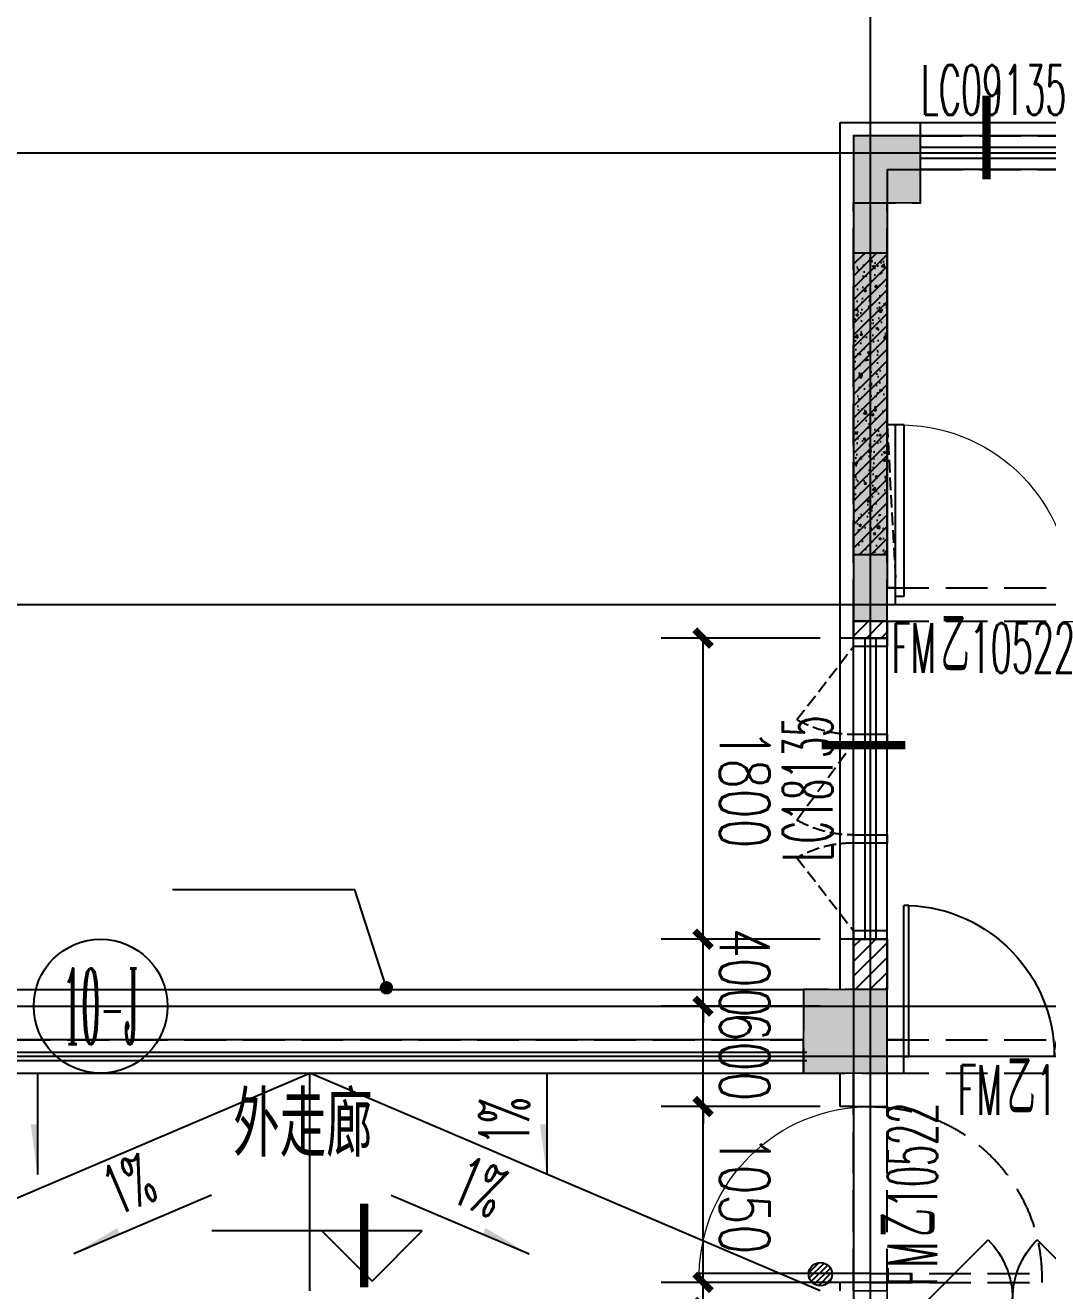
# Model space of a CAD drawing. Header units: millimetres. Extents: x 815519 to 890079, y 147095 to 251022.
# Drawn here: x 834969 to 841079, y 163096 to 170657 of the extents above; entities that cross this region are included whole.
import ezdxf
from ezdxf.enums import TextEntityAlignment as Align

# ---------------------------------------------------------------- set-up
doc = ezdxf.new("R2010")
doc.units = ezdxf.units.MM
doc.header["$LTSCALE"] = 1000
doc.linetypes.add('DASH', pattern=[0.35, 0.25, -0.1])
doc.linetypes.add('DOTE', pattern=[61.468, 50.8, -5.08, 0.508, -5.08])
doc.layers.get('Defpoints').update_dxf_attribs({"color": 1})
for name, color, linetype in [('A-WIND（门窗）', 155, 'Continuous'), ('AXIS', 3, 'Continuous'), ('AXIS_TEXT', 7, 'Continuous'), ('COLUMN', 9, 'Continuous'), ('DIM_ELEV', 3, 'Continuous'), ('DIM_IDEN', 3, 'Continuous'), ('DIM_LEAD', 3, 'Continuous'), ('DIM_SYMB', 3, 'Continuous'), ('DOOR_FIRE', 4, 'Continuous'), ('DOOR_FIRE_TEXT', 7, 'Continuous'), ('EQUIP_地漏', 7, 'Continuous'), ('HANDRAIL', 3, 'Continuous'), ('PC_预制外墙', 11, 'Continuous'), ('PC_预制外墙填充', 252, 'Continuous'), ('PUB_DIM', 3, 'Continuous'), ('PUB_HATCH', 8, 'Continuous'), ('PUB_TEXT', 7, 'Continuous'), ('SURFACE', 6, 'Continuous'), ('WALL', 2, 'Continuous'), ('WINDOW', 4, 'Continuous'), ('WINDOW_TEXT', 7, 'Continuous'), ('屋面索引', 6, 'Continuous'), ('总内隔墙', 30, 'Continuous'), ('柱', 2, 'Continuous'), ('梁虚线', 134, 'DASH'), ('看线', 163, 'Continuous'), ('砼墙', 3, 'Continuous'), ('面积框', 6, 'Continuous')]:
    doc.layers.add(name, color=color, linetype=linetype)
doc.layers.add('DOTE', color=1, linetype='DOTE', plot=False)
doc.styles.add('_TCH_AXIS', font='COMPLEX', dxfattribs={"bigfont": 'GBCBIG'})
doc.styles.add('_TCH_DIM', font='SIMPLEX.shx', dxfattribs={"width": 0.71, "bigfont": 'GBCBIG.shx'})
doc.styles.add('_TCH_DIM_T3', font='SIMPLEX.shx', dxfattribs={"width": 0.7, "bigfont": 'GBCBIG.shx'})
doc.styles.add('_TCH_LABEL', font='COMPLEX', dxfattribs={"bigfont": 'GBCBIG'})
doc.styles.add('_TCH_WINDOW', font='SIMPLEX', dxfattribs={"height": 3.5, "bigfont": 'GBCBIG'})
doc.styles.add('COMPLEX', font='COMPLEX')
doc.dimstyles.new('_TCH_ARCH&&100', dxfattribs={"dimtxt": 297.5, "dimasz": 100, "dimexe": 250, "dimexo": 300, "dimgap": 100, "dimtad": 1, "dimdec": 0, "dimzin": 0, "dimdsep": 46, "dimtxsty": '_TCH_DIM_T3', "dimblk": 'ARCHTICK', "dimcen": 0.09, "dimclrt": 7, "dimazin": 2, "dimtfac": 1, "dimtdec": 0, "dimtix": 1, "dimtmove": 2, "dimatfit": 3, "dimfxl": 1, "dimtolj": 1, "dimtzin": 0, "dimarcsym": 0})

# ---------------------------------------------------------------- blocks, each defined once
blk = doc.blocks.new('_AXISO')
blk.add_circle((0, 0), 0.5)
at = {"layer": 'AXIS_TEXT', "style": 'COMPLEX', "width": 1.041667}
blk.add_attdef('A', text='', height=0.56, dxfattribs=at).set_placement((-0.25, -0.28), (0.25, -0.28), align=Align.FIT)
blk = doc.blocks.new('10#标准层轴网')
at = {"layer": 'AXIS'}
blk.add_line((-357233.1, 356750), (-354933.1, 356750), dxfattribs=at)
at = {"layer": 'DOTE'}
for p, q in [((-349933.1, 354150), (-349933.1, 365950)), ((-370833.1, 361850), (-303473.1, 361850)), ((-370833.1, 359150), (-344833.1, 359150)), ((-362333.1, 356750), (-344833.1, 356750)), ((-344033.1, 356450), (-370833.1, 356450))]:
    blk.add_line(p, q, dxfattribs=at)
at = {"layer": 'AXIS'}
ref = blk.add_blockref('_AXISO', (-354533.1, 356750), dxfattribs=dict(at, xscale=800, yscale=800, zscale=800))
ref.add_attrib('A', '10-J', dxfattribs={"layer": 'AXIS_TEXT', "height": 452.55, "style": '_TCH_AXIS', "width": 0.291667}).set_placement((-354759.4, 356523.7), (-354306.9, 356523.7), align=Align.FIT)
blk = doc.blocks.new('$DorLib2D$00000001')
for p, q in [((0.45, 0.975), (0.5, 0.975)), ((0.45, 0), (0.45, 0.975)), ((0.5, 0), (0.5, 0.975)), ((0.5, 0), (0.45, 0))]:
    blk.add_line(p, q)
at = {"lineweight": 13}
blk.add_arc((0.475, 0), 0.975, 91.46928, 180, dxfattribs=at)
blk = doc.blocks.new('$TCHSYS$WIN2D')
for p, q in [((-0.5, 0.5), (0.5, 0.5)), ((0.5, 0.1667), (-0.5, 0.1667)), ((0.5, -0.1667), (-0.5, -0.1667)), ((-0.5, -0.5), (0.5, -0.5))]:
    blk.add_line(p, q)
blk = doc.blocks.new('$DorLib2D$00000225')
at = {"color": 0}
for p, q in [((0.475, -0.0014), (0.475, 0.7521)), ((0.475, 0.7521), (0.5, 0.7521)), ((0.5, -0.0014), (0.5, 0.7521)), ((-0.5, 0), (-0.5, 0.252)), ((-0.475, 0.252), (-0.5, 0.252)), ((-0.475, 0), (-0.475, 0.252)), ((-0.475, 0), (-0.5, 0)), ((0.475, -0.0014), (0.5, -0.0014))]:
    blk.add_line(p, q, dxfattribs=at)
for centre, radius, start, end in [((0.5046, -0.0019), 0.7546, 92.24927, 179.72377), ((-0.5008, 0.0026), 0.2508, 359.78987, 84.09744)]:
    blk.add_arc(centre, radius, start, end, dxfattribs=at)
blk = doc.blocks.new('$DorLib2D$00000116')
at = {"color": 0}
for p, q in [((-0.5, 0), (-0.1464, 0.3536)), ((0.5, 0), (0.1464, 0.3536))]:
    blk.add_line(p, q, dxfattribs=at)
for centre, start, end in [((-0.5, 0), 0, 45), ((0.5, 0), 135, 180)]:
    blk.add_arc(centre, 0.5, start, end, dxfattribs=at)
blk = doc.blocks.new('1#-3C右侧楼梯间')
at = {"layer": 'A-WIND（门窗）', "linetype": 'DASH', "ltscale": 0.3}
for p, q in [((367123.1, 297888.2), (367462.3, 298325.5)), ((367123.2, 297288.2), (367462.3, 297750.5)), ((367123.1, 297062.9), (367462.3, 296625.5))]:
    blk.add_line(p, q, dxfattribs=at)
at = {"layer": 'A-WIND（门窗）'}
for points in [[(367462.3, 298375.5), (367662.3, 298375.5), (367662.3, 298325.5), (367462.3, 298325.5)], [(367462.3, 297800.5), (367662.3, 297800.5), (367662.3, 297750.5), (367462.3, 297750.5)], [(367462.3, 297200.5), (367662.3, 297200.5), (367662.3, 297150.5), (367462.3, 297150.5)], [(367462.3, 296575.5), (367662.3, 296575.5), (367662.3, 296625.5), (367462.3, 296625.5)]]:
    blk.add_lwpolyline(points, close=True, dxfattribs=at)
at = {"layer": 'A-WIND（门窗）', "linetype": 'DASH', "ltscale": 0.3}
for centre, start, end in [((367462.3, 298500.5), 241.02319, 270), ((367462.3, 297900.5), 241.02319, 270), ((367462.3, 296450.5), 90, 118.97696)]:
    blk.add_arc(centre, 700, start, end, dxfattribs=at)
at = {"layer": 'DOOR_FIRE'}
blk.add_line((367462.3, 295575.5), (367462.3, 294525.5), dxfattribs=at)
at = {"layer": 'SURFACE'}
for p, q in [((367382.3, 296275.5), (367382.3, 301455.5)), ((367382.3, 301455.5), (372542.3, 301455.5)), ((367862.3, 301375.5), (367862.3, 301455.5)), ((367462, 298375.6), (367382.3, 298375.6)), ((367462.3, 296575.5), (367382.3, 296575.5)), ((367382.3, 295575.5), (367382.3, 295775.5)), ((367462.3, 295575.5), (367382.3, 295575.5)), ((367462.3, 294525.5), (367382.3, 294525.5)), ((367382.3, 294475.5), (367382.3, 294525.5))]:
    blk.add_line(p, q, dxfattribs=at)
at = {"layer": 'WALL'}
for p, q in [((367462.3, 301375.5), (367462.3, 298575.5)), ((367862.3, 301375.5), (367462.3, 301375.5)), ((367862.3, 301175.5), (367862.3, 301375.5)), ((367662.3, 301175.5), (367662.3, 298675.5)), ((367662.3, 301175.5), (367862.3, 301175.5)), ((367712.3, 298675.5), (367662.3, 298675.5)), ((367712.3, 298575.5), (367712.3, 298675.5)), ((367462.3, 298575.5), (367462.3, 298375.5)), ((367662.3, 298375.5), (367662.3, 298575.5)), ((367662.3, 298575.5), (367712.3, 298575.5)), ((367462.3, 298375.5), (367662.3, 298375.5)), ((367662.3, 296575.5), (367462.3, 296575.5)), ((367462.3, 296575.5), (367462.3, 295875.5)), ((367662.3, 295975.5), (367662.3, 296575.5)), ((367762.3, 295975.5), (367662.3, 295975.5)), ((367762.3, 295775.5), (367762.3, 295975.5)), ((367462.3, 295875.5), (367462.3, 295575.5)), ((367662.3, 295775.5), (367762.3, 295775.5)), ((367662.3, 295575.5), (367662.3, 295775.5)), ((367462.3, 295575.5), (367662.3, 295575.5)), ((367662.3, 294525.5), (367462.3, 294525.5)), ((367462.3, 294525.5), (367462.3, 294375.5)), ((367662.3, 294475.5), (367662.3, 294525.5))]:
    blk.add_line(p, q, dxfattribs=at)
at = {"layer": 'DOOR_FIRE'}
for name, p, xscale, yscale, zscale, rotation in [('$DorLib2D$00000001', (368237.3, 298625.5), 1050, -1050, 100, 180), ('$DorLib2D$00000225', (368362.3, 295875.5), 1200, -1200, 200, 180), ('$DorLib2D$00000001', (367562.3, 295050.5), 1050, -1050, 200, 270)]:
    blk.add_blockref(name, p, dxfattribs=dict(at, xscale=xscale, yscale=yscale, zscale=zscale, rotation=rotation))
at = {"layer": 'DOOR_FIRE', "xscale": -1000, "yscale": 1000, "zscale": 100}
blk.add_blockref('$DorLib2D$00000116', (368412.3, 294425.5), dxfattribs=at)
at = {"layer": 'WINDOW'}
ref = blk.add_blockref('$TCHSYS$WIN2D', (368312.3, 301275.5), dxfattribs=dict(at, xscale=900, yscale=200, zscale=900, rotation=180))
ref.add_attrib('A', 'LC09135', (367864.3, 301501.8), dxfattribs={"layer": 'WINDOW_TEXT', "height": 297.5, "style": '_TCH_WINDOW', "width": 0.494118})
ref = blk.add_blockref('$TCHSYS$WIN2D', (367562.3, 297475.5), dxfattribs=dict(at, xscale=-1800, yscale=200, zscale=-1800, rotation=270))
ref.add_attrib('A', 'LC18135', (367336, 297041.5), dxfattribs={"layer": 'WINDOW_TEXT', "height": 297.5, "rotation": 90, "style": '_TCH_WINDOW', "width": 0.494118})
at = {"layer": 'DOOR_FIRE_TEXT', "style": '_TCH_WINDOW'}
for s, height, width, p in [('FM', 297.5, 0.494118, (367689.3, 298167.3)), ('乙', 337.6, 0.7, (367983.3, 298167.3)), ('10522', 297.5, 0.494118, (368155.3, 298167.3)), ('乙', 337.6, 0.7, (368378.3, 295525.5)), ('FM', 297.5, 0.494118, (368084.3, 295525.5)), ('1222', 297.5, 0.494118, (368550.3, 295525.5))]:
    blk.add_text(s, height=height, dxfattribs=dict(at, width=width)).set_placement(p)
for s, height, width, p in [('10522', 297.5, 0.494118, (367962.3, 294968.5)), ('乙', 337.6, 0.7, (367962.3, 294796.5)), ('FM', 297.5, 0.494118, (367962.3, 294502.5))]:
    blk.add_text(s, height=height, rotation=90, dxfattribs=dict(at, width=width)).set_placement(p)
blk = doc.blocks.new('10#-剪力墙-初')
at = {"layer": 'PUB_HATCH'}
h = blk.add_hatch(color=256, dxfattribs=at)
h.paths.add_polyline_path([(669612.9, -134300.9), (669412.9, -134300.9), (669412.9, -136800.9), (669612.9, -136800.9)])
h.paths.add_polyline_path([(669412.9, -134300.9), (669812.9, -134300.9), (669812.9, -133900.9), (669412.9, -133900.9)], flags=16)
blk.add_hatch(color=256, dxfattribs=at).paths.add_polyline_path([(669612.9, -139500.9), (669612.9, -139000.9), (669112.9, -139000.9), (669112.9, -139500.9)])
at = {"layer": '柱', "color": 6, "ltscale": 1, "const_width": 10}
blk.add_lwpolyline([(669612.9, -134300.9), (669812.9, -134300.9), (669812.9, -133900.9), (669412.9, -133900.9), (669412.9, -134300.9)], dxfattribs=at)
blk.add_lwpolyline([(669612.9, -139500.9), (669612.9, -139000.9), (669112.9, -139000.9), (669112.9, -139500.9)], close=True, dxfattribs=at)
at = {"layer": '砼墙', "color": 5, "ltscale": 1, "const_width": 10}
for points in [[(669812.9, -134100.9), (669812.9, -133900.9), (669412.9, -133900.9), (669412.9, -136800.9), (669612.9, -136800.9), (669612.9, -134300.9)], [(673812.9, -141800.9), (673812.9, -141800.9), (673812.9, -141800.9), (673812.9, -141800.9), (669412.9, -141800.9), (669412.9, -140800.9), (669612.9, -140800.9), (669612.9, -141600.9), (672912.9, -141600.9), (672912.9, -141600.9), (673812.9, -141600.9), (673812.9, -141800.9)]]:
    blk.add_lwpolyline(points, dxfattribs=at)
blk = doc.blocks.new('_ArchTick')
at = {"color": 0, "linetype": 'ByBlock', "const_width": 0.4}
blk.add_lwpolyline([(-0.5, -0.5), (0.5, 0.5)], dxfattribs=at)
blk = doc.blocks.new('*D943')
at = {"layer": 'Defpoints', "color": 0, "transparency": 16777216}
for p in [(-223730, 549800), (-222730, 549800), (-222730, 548000)]:
    blk.add_point(p, dxfattribs=at)
at = {"layer": 'PUB_DIM', "color": 0, "lineweight": -2, "transparency": 16777216}
for p, q in [((-223030, 549800), (-223980, 549800)), ((-223730, 548000), (-223730, 549800)), ((-223030, 548000), (-223980, 548000))]:
    blk.add_line(p, q, dxfattribs=at)
at = {"layer": 'PUB_DIM', "color": 0, "lineweight": -2, "transparency": 16777216, "xscale": 100, "yscale": 100, "zscale": 100}
for p, rotation in [((-223730, 549800), 90.0007816335389), ((-223730, 548000), 270.0007816335389)]:
    blk.add_blockref('_ArchTick', p, dxfattribs=dict(at, rotation=rotation))
at = {"layer": 'PUB_DIM', "color": 7, "transparency": 16777216, "insert": (-223481.2, 548900), "char_height": 297.5, "attachment_point": 5, "rotation": 270.00078, "style": '_TCH_DIM_T3'}
blk.add_mtext('\\A1;1800', dxfattribs=at)
blk = doc.blocks.new('*D944')
at = {"layer": 'Defpoints', "color": 0, "transparency": 16777216}
for p in [(-223730, 548000), (-222730, 548000), (-222730, 547600)]:
    blk.add_point(p, dxfattribs=at)
at = {"layer": 'PUB_DIM', "color": 0, "lineweight": -2, "transparency": 16777216}
for p, q in [((-223730, 548000), (-223730, 548100)), ((-223030, 548000), (-223980, 548000)), ((-223730, 547600), (-223730, 548000)), ((-223030, 547600), (-223980, 547599.9)), ((-223730, 547600), (-223730, 547500))]:
    blk.add_line(p, q, dxfattribs=at)
at = {"layer": 'PUB_DIM', "color": 0, "lineweight": -2, "transparency": 16777216, "xscale": 100, "yscale": 100, "zscale": 100}
for p, rotation in [((-223730, 548000), 270.0007816335358), ((-223730, 547600), 90.00078163353575)]:
    blk.add_blockref('_ArchTick', p, dxfattribs=dict(at, rotation=rotation))
at = {"layer": 'PUB_DIM', "color": 7, "transparency": 16777216, "insert": (-223481.2, 547800), "char_height": 297.5, "attachment_point": 5, "rotation": 270.00078, "style": '_TCH_DIM_T3'}
blk.add_mtext('\\A1;400', dxfattribs=at)
blk = doc.blocks.new('*D945')
at = {"layer": 'Defpoints', "color": 0, "transparency": 16777216}
for p in [(-223730, 547600), (-222730, 547600), (-222730, 547000)]:
    blk.add_point(p, dxfattribs=at)
at = {"layer": 'PUB_DIM', "color": 0, "lineweight": -2, "transparency": 16777216}
for p, q in [((-223730, 547600), (-223730, 547700)), ((-223030, 547600), (-223980, 547599.9)), ((-223730, 547000), (-223730, 547600)), ((-223030, 547000), (-223980, 547000)), ((-223730, 547000), (-223730, 546900))]:
    blk.add_line(p, q, dxfattribs=at)
at = {"layer": 'PUB_DIM', "color": 0, "lineweight": -2, "transparency": 16777216, "xscale": 100, "yscale": 100, "zscale": 100}
for p, rotation in [((-223730, 547600), 270.000781633538), ((-223730, 547000), 90.00078163353801)]:
    blk.add_blockref('_ArchTick', p, dxfattribs=dict(at, rotation=rotation))
at = {"layer": 'PUB_DIM', "color": 7, "transparency": 16777216, "insert": (-223481.2, 547300), "char_height": 297.5, "attachment_point": 5, "rotation": 270.00078, "style": '_TCH_DIM_T3'}
blk.add_mtext('\\A1;600', dxfattribs=at)
blk = doc.blocks.new('*D946')
at = {"layer": 'Defpoints', "color": 0, "transparency": 16777216}
for p in [(-223730, 547000), (-222730, 547000), (-222729.9, 545950)]:
    blk.add_point(p, dxfattribs=at)
at = {"layer": 'PUB_DIM', "color": 0, "lineweight": -2, "transparency": 16777216}
for p, q in [((-223030, 547000), (-223980, 547000)), ((-223729.9, 545950), (-223730, 547000)), ((-223029.9, 545950), (-223979.9, 545950))]:
    blk.add_line(p, q, dxfattribs=at)
at = {"layer": 'PUB_DIM', "color": 0, "lineweight": -2, "transparency": 16777216, "xscale": 100, "yscale": 100, "zscale": 100}
for p, rotation in [((-223730, 547000), 90.00078163353929), ((-223729.9, 545950), 270.0007816335393)]:
    blk.add_blockref('_ArchTick', p, dxfattribs=dict(at, rotation=rotation))
at = {"layer": 'PUB_DIM', "color": 7, "transparency": 16777216, "insert": (-223481.2, 546475), "char_height": 297.5, "attachment_point": 5, "rotation": 270.00078, "style": '_TCH_DIM_T3'}
blk.add_mtext('\\A1;1050', dxfattribs=at)
blk = doc.blocks.new('*D947')
at = {"layer": 'Defpoints', "color": 0, "transparency": 16777216}
for p in [(-223729.9, 545950), (-222729.9, 545950), (-222729.9, 545800)]:
    blk.add_point(p, dxfattribs=at)
at = {"layer": 'PUB_DIM', "color": 0, "lineweight": -2, "transparency": 16777216}
for p, q in [((-223729.9, 545950), (-223730, 546050)), ((-223029.9, 545950), (-223979.9, 545950)), ((-223729.9, 545800), (-223729.9, 545950)), ((-223029.9, 545800), (-223979.9, 545800)), ((-223729.9, 545800), (-223729.9, 545700))]:
    blk.add_line(p, q, dxfattribs=at)
at = {"layer": 'PUB_DIM', "color": 0, "lineweight": -2, "transparency": 16777216, "xscale": 100, "yscale": 100, "zscale": 100}
for p, rotation in [((-223729.9, 545950), 270.0007816335385), ((-223729.9, 545800), 90.00078163353845)]:
    blk.add_blockref('_ArchTick', p, dxfattribs=dict(at, rotation=rotation))
at = {"layer": 'PUB_DIM', "color": 7, "transparency": 16777216, "insert": (-224004.9, 545522.5), "char_height": 297.5, "attachment_point": 5, "rotation": 270.00078, "style": '_TCH_DIM_T3'}
blk.add_mtext('\\A1;150', dxfattribs=at)
blk = doc.blocks.new('10#-标准层-装备式')
at = {"layer": 'PC_预制外墙填充'}
h = blk.add_hatch(dxfattribs=at)
h.set_pattern_fill('ANSI31', color=256, scale=500, style=0)
h.set_pattern_definition([(45, (-572752.71, 434421.08), (-44.194174, 44.194174), [])])
h.paths.add_polyline_path([(198313.5, 539000), (198513.5, 539000), (198513.5, 539600), (198313.5, 539600)])
h.paths.add_polyline_path([(195313.5, 539000), (195113.5, 539000), (195113.5, 539600), (195313.5, 539600)])
h.paths.add_polyline_path([(188313.5, 537000), (188113.5, 537000), (188113.5, 536400), (188313.5, 536400)])
h.paths.add_polyline_path([(183313.5, 536400), (183113.5, 536400), (183113.5, 537000), (183313.5, 537000)])
h.paths.add_polyline_path([(181513.5, 536400), (181513.5, 537000)])
h.paths.add_polyline_path([(181713.5, 537000), (181513.5, 537000), (181513.5, 536400), (181713.5, 536400)])
h.paths.add_polyline_path([(176713.5, 536400), (176513.5, 536400), (176513.5, 537000), (176713.5, 537000)])
h.paths.add_polyline_path([(169313.5, 538000), (169513.5, 538000), (169513.5, 538800), (169313.5, 538800)])
h.paths.add_polyline_path([(165813.5, 538000), (166013.5, 538000), (166013.5, 538800), (165813.5, 538800)])
h.paths.add_polyline_path([(166513.5, 547200), (165813.5, 547200), (165813.5, 547400), (166513.5, 547400)])
h.paths.add_polyline_path([(185513.5, 543700), (185713.5, 543700), (185713.5, 543000), (185513.5, 543000)])
h.paths.add_polyline_path([(179313.5, 543000), (179113.5, 543000), (179113.5, 543700), (179313.5, 543700)])
h.paths.add_polyline_path([(198313.5, 543000), (198513.5, 543000), (198513.5, 541500), (198313.5, 541500)])
h.paths.add_polyline_path([(197613.5, 539000), (197613.5, 538800), (198513.5, 538800), (198513.5, 539000)])
h.paths.add_polyline_path([(196113.5, 538800), (196113.5, 539000), (195113.5, 539000), (195113.5, 538800)])
h.paths.add_polyline_path([(194813.5, 550500), (194813.5, 550700), (194163.5, 550700), (194163.5, 550500)])
h.paths.add_polyline_path([(193013.5, 550700), (193013.5, 550500), (193763.5, 550500), (193763.5, 550700)])
h.paths.add_polyline_path([(191513.5, 550500), (191513.5, 550700), (191013.5, 550700), (191013.5, 550500)])
h.paths.add_polyline_path([(187013.5, 552800.3), (187013.5, 552600), (187913.5, 552600), (187913.5, 552800.3)])
h.paths.add_polyline_path([(185713.5, 549800), (185913.5, 549800), (185913.5, 549900), (185713.5, 549900)])
h.paths.add_polyline_path([(185913.5, 548000), (185713.5, 548000), (185713.5, 547700), (185913.5, 547700)])
h.paths.add_polyline_path([(187213.5, 544400), (187413.5, 544400), (187413.5, 544900), (187213.5, 544900)])
h.paths.add_polyline_path([(187413.5, 543798.4), (187213.5, 543798.4), (187213.5, 543700), (187413.5, 543700)])
h.paths.add_polyline_path([(186313.5, 542800), (186313.5, 543000), (185713.5, 543000), (185713.5, 542800)])
h.paths.add_polyline_path([(186913.5, 543000), (186913.5, 542800), (187013.5, 542800), (187013.5, 543000)])
h.paths.add_polyline_path([(183413.5, 543500), (183413.5, 543700), (183213.5, 543700), (183213.5, 543500)])
h.paths.add_polyline_path([(184613.5, 543700), (184613.5, 543500), (185513.5, 543500), (185513.5, 543700)])
h.paths.add_polyline_path([(181413.5, 543700), (181413.5, 543500), (181613.5, 543500), (181613.5, 543700)])
h.paths.add_polyline_path([(180213.5, 543500), (180213.5, 543700), (179313.5, 543700), (179313.5, 543500)])
h.paths.add_polyline_path([(178513.5, 543000), (178513.5, 542800), (179113.5, 542800), (179113.5, 543000)])
h.paths.add_polyline_path([(177913.5, 542800), (177913.5, 543000), (177813.5, 543000), (177813.5, 542800)])
h.paths.add_polyline_path([(177413.5, 544400), (177613.5, 544400), (177613.5, 544900), (177413.5, 544900)])
h.paths.add_polyline_path([(177613.5, 543800), (177413.5, 543800), (177413.5, 543700), (177613.5, 543700)])
h.paths.add_polyline_path([(178413.5, 549800), (178613.5, 549800), (178613.5, 549900), (178413.5, 549900)])
h.paths.add_polyline_path([(178613.5, 547800), (178413.5, 547800), (178413.5, 547700), (178613.5, 547700)])
h.paths.add_polyline_path([(177313.5, 552600), (177313.5, 552800), (176413.5, 552800), (176413.5, 552600)])
h.paths.add_polyline_path([(172713.5, 550900), (172713.5, 550700), (173613.5, 550700), (173613.5, 550900)])
h.paths.add_polyline_path([(172063.5, 550700), (172063.5, 550900), (171863.5, 550900), (171863.5, 550700)])
h.paths.add_polyline_path([(170763.5, 550600), (170763.5, 550400), (171213.5, 550400), (171213.5, 550600)])
h.paths.add_polyline_path([(168863.5, 550600), (168863.5, 550400), (170163.5, 550400), (170163.5, 550600)])
h.paths.add_polyline_path([(167363.5, 550400), (167363.5, 550600), (167163.5, 550600), (167163.5, 550400)])
h.paths.add_polyline_path([(165813.5, 547000), (166013.5, 547000), (166013.5, 547200), (165813.5, 547200)])
h.paths.add_polyline_path([(166013.5, 545500), (165813.5, 545500), (165813.5, 544700), (166013.5, 544700)])
h.paths.add_polyline_path([(165813.5, 544350), (166013.5, 544350), (166013.5, 544500.1), (165813.5, 544500.1)])
h.paths.add_polyline_path([(166013.5, 543750), (165813.5, 543750), (165813.5, 542800), (166013.5, 542800)])
h.paths.add_polyline_path([(168513.5, 538200), (168513.5, 538000), (169313.5, 538000), (169313.5, 538200)])
h.paths.add_polyline_path([(166713.5, 538000), (166713.5, 538200), (166013.5, 538200), (166013.5, 538000)])
h.paths.add_polyline_path([(172213.5, 539000), (172213.5, 538800), (172413.5, 538800), (172413.5, 539000)])
h.paths.add_polyline_path([(170213.5, 538800), (170213.5, 539000), (170013.5, 539000), (170013.5, 538800)])
h.paths.add_polyline_path([(175813.5, 537200), (175813.5, 537000), (176013.5, 537000), (176013.5, 537200)])
h.paths.add_polyline_path([(173813.5, 537000), (173813.5, 537200), (173613.5, 537200), (173613.5, 537000)])
h.paths.add_polyline_path([(177513.5, 536200), (177513.5, 536400), (176513.5, 536400), (176513.5, 536200)])
h.paths.add_polyline_path([(181163.5, 536400), (181163.5, 536200), (181713.5, 536200), (181713.5, 536400)])
h.paths.add_polyline_path([(179663.5, 536200), (179663.5, 536400), (179013.5, 536400), (179013.5, 536200)])
h.paths.add_polyline_path([(183663.5, 536200), (183663.5, 536400), (183113.5, 536400), (183113.5, 536200)])
h.paths.add_polyline_path([(187313.5, 536400), (187313.5, 536200), (188313.5, 536200), (188313.5, 536400)])
h.paths.add_polyline_path([(185813.5, 536200), (185813.5, 536400), (185163.5, 536400), (185163.5, 536200)])
h.paths.add_polyline_path([(191013.5, 537200), (191013.5, 537000), (191213.5, 537000), (191213.5, 537200)])
h.paths.add_polyline_path([(189013.5, 537000), (189013.5, 537200), (188813.5, 537200), (188813.5, 537000)])
h.paths.add_polyline_path([(194413.5, 539800), (194413.5, 539600), (194613.5, 539600), (194613.5, 539800)])
h.paths.add_polyline_path([(192413.3, 539600), (192413.3, 539800), (192213.5, 539800), (192213.5, 539600)])
h.paths.add_polyline_path([(197613.5, 545900), (197413.5, 545900), (197413.5, 545000), (197613.5, 545000)])
h.paths.add_polyline_path([(197413.5, 546550), (197613.5, 546550), (197613.5, 547300), (197413.5, 547300)])
at = {"layer": 'PC_预制外墙'}
for points in [[(185913.5, 549800), (185713.5, 549800), (185713.5, 549900), (185913.5, 549900), (185913.5, 549800)], [(185913.5, 548000), (185913.5, 547700), (185713.5, 547700), (185713.5, 548000), (185913.5, 548000)]]:
    blk.add_lwpolyline(points, dxfattribs=at)
blk = doc.blocks.new('10#楼-装配式-标准层')
at = {"layer": 'PUB_HATCH'}
h = blk.add_hatch(dxfattribs=at)
h.set_pattern_fill('钢筋混凝土', color=256, scale=20, style=0)
h.set_pattern_definition([(45, (0, 0), (-35.355339, 35.355339), []), (50, (0, 0), (143.452037, -12.550427), [15, -165]), (355, (0, 0), (-27.750267, 150.438427), [12, -132]), (100.4514, (11.95, -1.05), (115.701876, 137.88791), [12.748038, -140.228422]), (46.1842, (0, 40), (213.44821, -33.103803), [22.5, -247.5]), (96.6356, (17.79, 37.24), (186.93254, 194.823574), [19.12206, -210.3426]), (351.1842, (0, 40), (186.93239, 194.82372), [18, -198]), (21, (20, 30), (119.38141, -80.523778), [15, -165]), (326, (20, 30), (48.663066, 145.03001), [12, -132]), (71.4514, (29.95, 23.29), (168.044526, 64.5061), [12.748038, -140.228422]), (37.5, (0, 0), (2.431971, 66.5787708), [0, -130.4, 0, -134, 0, -132.5]), (7.5, (0, 0), (52.6139075, 78.882342), [0, -76.4, 0, -127.4, 0, -50.5]), (327.5, (-44.6, 0), (106.764487, -4.5109743), [0, -50, 0, -156, 0, -207]), (317.5, (-64.6, 0), (116.637234, 20.020996), [0, -65, 0, -103.6, 0, -147])])
h.paths.add_polyline_path([(185713.5, 552100), (185713.5, 550300), (185913.5, 550300), (185913.5, 552100)])
at = {"layer": 'COLUMN'}
for p, q in [((185713.5, 552100), (185713.5, 550300)), ((185913.5, 552100), (185713.5, 552100)), ((185913.5, 550300), (185913.5, 552100)), ((185713.5, 550300), (185913.5, 550300))]:
    blk.add_line(p, q, dxfattribs=at)
blk = doc.blocks.new('地漏')
h = blk.add_hatch()
h.set_pattern_fill('LINE', color=13, scale=25, angle=45, style=0)
h.set_pattern_definition([(45, (0, 0), (-16.83798023, 16.83798023), [])])
edge = h.paths.add_edge_path()
edge.add_arc((6430372.7, -196010.6), 70, 0, 360)
at = {"color": 13}
blk.add_line((6430410.5, -195951.9), (6430411.9, -195953.3), dxfattribs=at)
blk.add_circle((6430372.7, -196010.6), 70)
blk = doc.blocks.new('10#楼-外廊雨水')
at = {"layer": 'DIM_SYMB'}
for points in [[(-227707.6, 417794.5), (-227707.6, 418094.5), (-227747.6, 418094.5)], [(-224664.4, 417794.5), (-224664.4, 418094.5), (-224704.4, 418094.5)], [(-227491, 417320.3), (-227215.1, 417437.9), (-227230.7, 417474.7)], [(-224769.3, 417320.3), (-225045.3, 417437.9), (-225029.6, 417474.7)]]:
    blk.add_hatch(color=256, dxfattribs=at).paths.add_polyline_path(points)
for points in [[(-227707.6, 418394.5), (-227707.6, 417794.5)], [(-224664.4, 418394.5), (-224664.4, 417794.5)], [(-226667.6, 417671.3), (-227491, 417320.3)], [(-225592.8, 417671.3), (-224769.3, 417320.3)]]:
    blk.add_lwpolyline(points, dxfattribs=at)
at = {"layer": 'HANDRAIL'}
for p in [(-229130.2, 417100.3), (-226080.2, 417100.3), (-223030.2, 417100.3)]:
    blk.add_line(p, (-226080.2, 418400), dxfattribs=at)
at = {"layer": 'EQUIP_地漏', "rotation": 180}
blk.add_blockref('地漏', (6207344, 221188.2, -400), dxfattribs=at)
at = {"layer": 'PUB_TEXT', "style": '_TCH_LABEL'}
blk.add_text('外走廊', height=385.82, dxfattribs=at).set_placement((-226537.7, 417900.8))
at = {"layer": 'PUB_TEXT', "style": '_TCH_DIM', "width": 0.501176}
for rotation, p in [(90, (-224769.4, 417973.8)), (23.08647, (-227231.5, 417545)), (336.91497, (-225250.9, 417639.7))]:
    blk.add_text('1%%%', height=297.5, rotation=rotation, dxfattribs=at).set_placement(p)
blk = doc.blocks.new('门虚线')
at = {"layer": 'PUB_HATCH', "linetype": 'DASH'}
for p, q in [((-158819.9, 425028.4), (-158819.9, 424975.9)), ((-157796.2, 425028.4), (-158819.9, 425028.4)), ((-157796.2, 424975.9), (-157796.2, 425028.4)), ((-157796.2, 424975.9), (-158819.9, 424975.9))]:
    blk.add_line(p, q, dxfattribs=at)
blk.add_arc((-157796.2, 425002.2), 1023.8, 90, 178.53072, dxfattribs=at)
blk = doc.blocks.new('10#-门疏散线')
blk.add_blockref('门虚线', (-39374.4, -7825.9))
at = {"xscale": -1}
blk.add_blockref('门虚线', (-347666.2, -7825.9), dxfattribs=at)
blk = doc.blocks.new('DAAB')
at = {"layer": '梁虚线', "ltscale": 1}
for p, q in [((232817.7, -663615.6), (234617.7, -663615.3)), ((232817.7, -663815.6), (234617.7, -663815.3)), ((232617.7, -666315.6), (235117.7, -666315.6)), ((232417.7, -668715.6), (232417.7, -666515.6)), ((232617.7, -668715.6), (232617.7, -666515.6)), ((232617.7, -666515.6), (235117.7, -666515.6)), ((225617.7, -669015.6), (232117.7, -669015.6)), ((232617.7, -669015.6), (235117.7, -669015.6)), ((225617.7, -669215.6), (232117.7, -669215.6)), ((232417.7, -670515.6), (232417.7, -669215.6)), ((232617.7, -670515.6), (232617.7, -669215.6)), ((232617.7, -669215.6), (235117.7, -669215.6))]:
    blk.add_line(p, q, dxfattribs=at)
for points in [[(232417.7, -664015.6), (232817.7, -664015.6), (232817.7, -663615.6), (232417.7, -663615.6)], [(232617.7, -669215.6), (232617.7, -668715.6), (232117.7, -668715.6), (232117.7, -669215.6)]]:
    blk.add_lwpolyline(points, close=True, dxfattribs=at)
for points in [[(232417.7, -666515.6), (232417.7, -664015.6)], [(232617.7, -666515.6), (232617.7, -664015.6)], [(232617.7, -666515.6), (232417.7, -666515.6)], [(225617.7, -668715.6), (232117.7, -668715.6)]]:
    blk.add_lwpolyline(points, dxfattribs=at)
blk = doc.blocks.new('10#-尺寸标注-1')
at = {"layer": 'PUB_DIM'}
for p1, p2, picture, middle in [((-222730, 548000), (-222730, 549800), '*D943', (-223481.2, 548900)), ((-222730, 547600), (-222730, 548000), '*D944', (-223481.2, 547800)), ((-222730, 547000), (-222730, 547600), '*D945', (-223481.2, 547300)), ((-222729.9, 545950), (-222730, 547000), '*D946', (-223481.2, 546475))]:
    dim = blk.add_aligned_dim(p1=p1, p2=p2, distance=1000, dimstyle='_TCH_ARCH&&100', dxfattribs=at)
    dim.commit()
    dim.dimension.update_dxf_attribs({"geometry": picture, "text_midpoint": middle})
dim = blk.add_linear_dim(base=(-223729.9, 545950), p1=(-222729.9, 545800), p2=(-222729.9, 545950), angle=90.00078, dimstyle='_TCH_ARCH&&100', dxfattribs=at)
dim.commit()
dim.dimension.update_dxf_attribs({"geometry": '*D947', "text_midpoint": (-224004.9, 545522.5), "dimtype": 129})

msp = doc.modelspace()

# ---------------------------------------------------------------- linework, layer by layer
at = {"layer": 'A-WIND（门窗）', "linetype": 'DASH', "ltscale": 0.3}
msp.add_lwpolyline([(840169.5, 168269.2), (840119.5, 168269.2), (840169.5, 167345.4)], dxfattribs=at)
at = {"layer": 'DIM_ELEV'}
for p, q in [((837341.5, 163453.4), (836084, 163453.4)), ((837041.5, 163153.4), (836741.5, 163453.4)), ((837041.5, 163153.4), (837341.5, 163453.4))]:
    msp.add_line(p, q, dxfattribs=at)
at = {"layer": 'DIM_IDEN', "color": 5, "const_width": 50}
for points in [[(840714.1, 169735.4), (840714.1, 170235.4)], [(840228, 166355.9), (839728, 166355.9)], [(836994.9, 163115.4), (836994.9, 163615.4)]]:
    msp.add_lwpolyline(points, dxfattribs=at)
at = {"layer": 'DIM_LEAD'}
for p, q in [((836939.5, 165490.9), (835850, 165490.9)), ((837127.5, 164905.3), (836939.5, 165490.9))]:
    msp.add_line(p, q, dxfattribs=at)
at = {"layer": 'DIM_LEAD', "const_width": 40}
msp.add_lwpolyline([(837133.6, 164886.3, 1), (837121.4, 164924.3, 1)], format="xyb", close=True, dxfattribs=at)
at = {"layer": 'HANDRAIL', "color": 33}
msp.add_line((833119.5, 164895.4), (839619.5, 164895.4), dxfattribs=at)
at = {"layer": 'HANDRAIL'}
for p, q in [((833419.5, 164520.4), (839639.5, 164520.4)), ((833419.5, 164470.4), (839639.5, 164470.4))]:
    msp.add_line(p, q, dxfattribs=at)
at = {"layer": 'HANDRAIL', "color": 33}
msp.add_lwpolyline([(839619.5, 164595.4), (833419.5, 164595.4), (833419.5, 164395.4), (839619.5, 164395.4)], close=True, dxfattribs=at)

# ---------------------------------------------------------------- block references
for name, p in [('10#-剪力墙-初', (170506.5, 303896.3)), ('DAAB', (607501.9, 833611))]:
    msp.add_blockref(name, p)
at = {"layer": 'PUB_TEXT'}
msp.add_blockref('1#-3C右侧楼梯间', (472457.2, -131380.1), dxfattribs=at)
at = {"layer": '屋面索引', "xscale": -1}
msp.add_blockref('10#-门疏散线', (642849.5, -254004.6), dxfattribs=at)
at = {"layer": '总内隔墙', "color": 0}
for name in ['10#-标准层-装备式', '10#楼-装配式-标准层']:
    msp.add_blockref(name, (654206, -382804.6), dxfattribs=at)
at = {"layer": '看线'}
msp.add_blockref('10#标准层轴网', (1189952.5, -191954.6), dxfattribs=at)
at = {"layer": '面积框'}
for name, p in [('10#-尺寸标注-1', (1062749.5, -382804.6)), ('10#楼-外廊雨水', (1062749.5, -254004.6))]:
    msp.add_blockref(name, p, dxfattribs=at)

doc.saveas('drawing.dxf')
